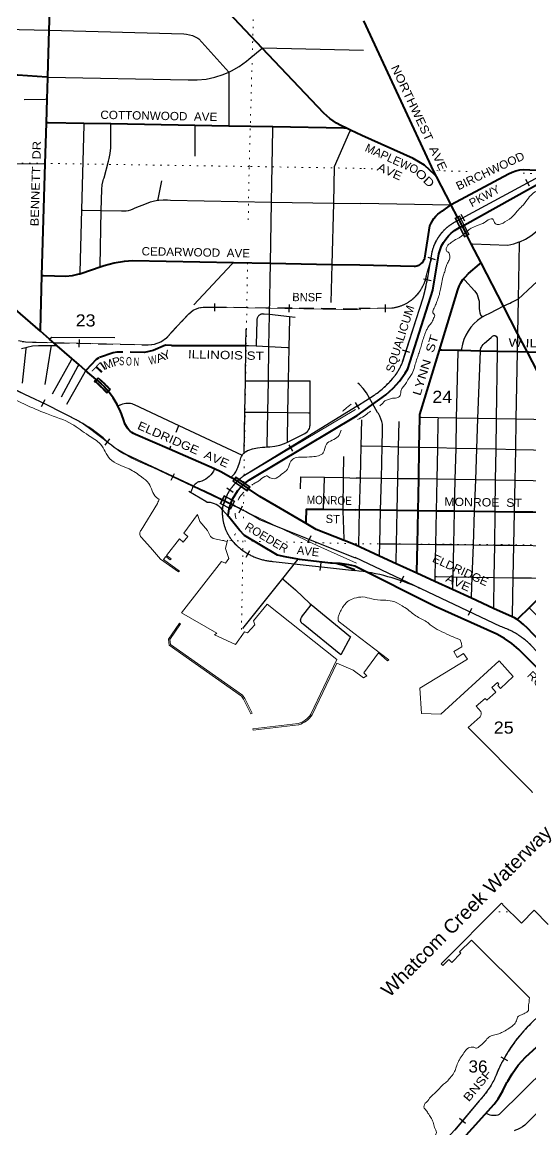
# Model space of a CAD drawing. Header units: feet. Extents: x -489137 to -242534, y 368785 to 558127.
# Drawn here: x -370080 to -362751, y 458006 to 473973 of the extents above; entities that cross this region are included whole.
import ezdxf
from ezdxf.enums import TextEntityAlignment as Align

# ---------------------------------------------------------------- set-up
doc = ezdxf.new("R2010")
doc.units = ezdxf.units.FT
doc.header["$LTSCALE"] = 70
doc.header["$PDMODE"] = 32
doc.header["$PDSIZE"] = 35
doc.linetypes.add('DOTTED', pattern=[1.5, 0.3, -1.2])
doc.linetypes.add('MEDIUM_DASHED', pattern=[4.5, 3, -1.5])
for name, color, linetype, lineweight in [('26', 7, 'Continuous', 40), ('27', 7, 'Continuous', 13), ('29', 7, 'Continuous', 25), ('34', 7, 'Continuous', 25), ('39', 7, 'Continuous', 13), ('53', 7, 'MEDIUM_DASHED', 40), ('61', 7, 'Continuous', 13), ('63', 7, 'Continuous', 25), ('7', 7, 'DOTTED', 13)]:
    doc.layers.add(name, color=color, linetype=linetype, lineweight=lineweight)
doc.layers.add('41', color=7, linetype='Continuous')
doc.layers.add('54', color=7, linetype='Continuous')

msp = doc.modelspace()

# ---------------------------------------------------------------- linework, layer by layer
at = {"layer": '26'}
for p, q in [((-363900.69, 471340.7), (-364112.29, 471749.73)), ((-367928.16, 469314.31), (-366855.07, 469310.85)), ((-367024.18, 467384.66), (-366817.28, 467245.05)), ((-366926.2, 467273.59), (-366869.88, 467326.21)), ((-367095.87, 466959.99), (-367052.96, 467086.09))]:
    msp.add_line(p, q, dxfattribs=at)
for points in [[(-365405.13, 472444.11), (-365489.28, 472483.23), (-365552.66, 472519.57), (-365647.47, 472585.27), (-365734.9, 472660.53), (-366621.39, 473600.59), (-367514.29, 474547.44), (-369156.5, 476288.87)], [(-369711.08, 473179), (-369710.79, 473189.02), (-369691.44, 473855.54), (-369683.31, 474135.51), (-369685.85, 474157.69), (-369686.05, 474180.01), (-369683.93, 474202.23), (-369679.49, 474224.1), (-369672.79, 474245.4), (-369663.9, 474265.87), (-369652.92, 474285.3), (-369639.96, 474303.48), (-369627.92, 474317.36), (-369349.87, 474595.23), (-369349.88, 474599.66), (-369352.97, 475661.72), (-369357.88, 475687.5), (-369365.45, 475712.61), (-369375.61, 475736.8), (-369388.24, 475759.8), (-369403.21, 475781.34), (-369416.98, 475797.63), (-369503.7, 475931.21)], [(-369711.08, 473179), (-369722, 473179.67), (-370140.14, 473206.92), (-370199.22, 473207.41), (-370231.15, 473207.67), (-370334.8, 473218.72), (-370436.73, 473240.55), (-370535.81, 473272.91), (-370572.08, 473289.13), (-370630.98, 473315.45), (-370721.17, 473367.7), (-371365.71, 473771.65), (-371427.37, 473812.03), (-371512.23, 473856.98), (-371569.1, 473879.86), (-371601.32, 473892.82), (-371693.67, 473919.15), (-371788.27, 473935.68), (-371884.07, 473942.23), (-373306.15, 473953.46)], [(-364112.29, 471749.73), (-364148.83, 471820.38), (-365156.6, 473993.15)], [(-369817.38, 469517.35), (-371048.2, 470585.69), (-371763.09, 471206.21), (-372328.75, 471697.19), (-374122.03, 473253.73), (-374341.34, 473444.08)], [(-369730.13, 472522.96), (-369720.31, 472860.93), (-369711.37, 473169.02), (-369711.08, 473179)], [(-369793.97, 470323.61), (-369747.34, 471929.84), (-369730.13, 472522.96)], [(-365405.13, 472444.11), (-365444.82, 472444.82), (-366468.93, 472463.5), (-367101.12, 472475.02), (-367590.1, 472483.94), (-368800.07, 472505.99), (-369191.91, 472513.14), (-369703.16, 472522.47), (-369730.13, 472522.96)], [(-365183.87, 472341.15), (-365349.84, 472418.4), (-365405.13, 472444.11)], [(-364112.29, 471749.73), (-364133.72, 471770.22), (-364281.47, 471911.46), (-364444.27, 472007.54), (-365183.87, 472341.15)], [(-363900.69, 471340.7), (-363896.81, 471343.53), (-363074.11, 471788.61), (-363021.51, 471812.82), (-362966.66, 471831.39), (-362910.18, 471844.13), (-362857.84, 471850.54), (-362676.16, 471840.78), (-362650.71, 471840.47), (-362625.37, 471842.82), (-362600.42, 471847.81), (-362576.12, 471855.38), (-362552.75, 471865.45), (-362530.55, 471877.9), (-362512.86, 471890.22), (-361466.85, 472467.14), (-361466.67, 472467.11)], [(-363711.29, 471048.94), (-361840.82, 472089.78), (-361820.77, 472100.94), (-361800.82, 472108.4), (-361766.98, 472121.05), (-361711.33, 472135.45), (-361654.48, 472143.96), (-361618.99, 472145.58), (-361599.12, 472146.48), (-361578.99, 472145.85), (-361495.55, 472143.23), (-361470.59, 472142.44)], [(-365214.69, 470474.73), (-364433.9, 470454.79), (-364413.94, 470454.28), (-364393.9, 470459.09), (-364378.52, 470464.35), (-364361.82, 470472.09), (-364346.01, 470481.54), (-364331.28, 470492.59), (-364317.78, 470505.12), (-364305.67, 470518.99), (-364295.07, 470534.05), (-364286.11, 470550.14), (-364278.87, 470567.07), (-364276.73, 470573.26), (-364203.65, 471035.85), (-364188.27, 471074.1), (-364168.98, 471110.52), (-364145.98, 471144.74), (-364119.54, 471176.35), (-364089.93, 471205.04), (-364057.49, 471230.47), (-364022.57, 471252.37), (-364018.89, 471254.39), (-363909.14, 471334.53), (-363900.69, 471340.7)], [(-363809.57, 471164.55), (-363897.4, 471334.33), (-363900.69, 471340.7)], [(-363809.57, 471164.55), (-363740.95, 471031.89), (-363669.85, 470894.45)], [(-363777.37, 471013.25), (-363740.95, 471031.89), (-363711.29, 471048.94)], [(-365250.56, 468301.57), (-364839.6, 468602.53), (-364736.17, 468696.37), (-364643.12, 468800.51), (-364561.46, 468913.81), (-364524.8, 468974.18), (-364161.81, 470108.81), (-364074.6, 470635.63), (-364058.58, 470692.1), (-364036.75, 470746.59), (-364009.35, 470798.49), (-363976.67, 470847.25), (-363939.07, 470892.32), (-363896.96, 470933.21), (-363850.82, 470969.48), (-363801.13, 471000.73), (-363777.37, 471013.25)], [(-363468.3, 470504.83), (-363609.95, 470778.65), (-363669.85, 470894.45)], [(-369793.97, 470323.61), (-369772.68, 470322.88), (-369455.59, 470311.89), (-369356.73, 470322.89), (-369259.56, 470344.16), (-369248.36, 470347.51), (-369218.44, 470356.45), (-368955.05, 470444.93), (-368896.46, 470464.61), (-368753.38, 470504.39), (-368606.92, 470529), (-368492.11, 470537.45), (-367035.14, 470508.93), (-366503.17, 470498.52), (-365617.16, 470481.18), (-365214.69, 470474.73)], [(-364066.3, 469246.71), (-363801.68, 470115.67), (-363782.39, 470166.84), (-363757.87, 470215.72), (-363728.36, 470261.76), (-363718.79, 470273.74), (-363694.21, 470304.47), (-363655.78, 470343.37), (-363649.45, 470349.05), (-363488.99, 470487.03), (-363468.3, 470504.83)], [(-362801.06, 469214.98), (-362941.49, 469486.45), (-363143.96, 469877.85), (-363468.3, 470504.83)], [(-369817.38, 469517.35), (-369816.75, 469539), (-369793.97, 470323.61)], [(-369015.09, 468820.98), (-369165.8, 468951.79), (-369265.56, 469038.39), (-369362.97, 469122.93), (-369576.76, 469308.5), (-369686.69, 469403.92), (-369817.38, 469517.35)], [(-364375.17, 466929.75), (-364366.58, 467388.04), (-364358.07, 467841.65), (-364349.97, 468273.95), (-364349.15, 468317.82), (-364066.3, 469246.71)], [(-362801.06, 469214.98), (-362946.55, 469218.63), (-363237.53, 469225.92), (-363477.47, 469231.94), (-363752.69, 469238.84), (-363802.91, 469240.1), (-364035.28, 469245.93), (-364066.3, 469246.71)], [(-362146.54, 466900.1), (-362134.4, 467353.53), (-362122.74, 467788.8), (-362119.82, 467898.06), (-362296.47, 468239.54), (-362801.06, 469214.98)], [(-361548.59, 469185.76), (-361834.26, 469192.42), (-362098.74, 469198.58), (-362396.54, 469205.52), (-362784.42, 469214.56), (-362801.06, 469214.98)], [(-369015.09, 468820.98), (-368939.92, 468758.2), (-368898.86, 468719.68), (-368868.07, 468688.87), (-368835.8, 468650.02)], [(-367024.18, 467384.66), (-367071.07, 467410.82), (-367215.51, 467491.42), (-367309.82, 467532.72), (-367956.83, 467816.06), (-368447.58, 468030.98), (-368473.84, 468043.5), (-368498.65, 468058.7), (-368521.73, 468076.4), (-368542.84, 468096.42), (-368561.74, 468118.54), (-368578.22, 468142.51), (-368592.11, 468168.08), (-368603.25, 468194.95), (-368610.01, 468216.87), (-368649.9, 468326.35), (-368663.2, 468361.23), (-368710.53, 468463.35), (-368768.28, 468559.97), (-368835.8, 468650.02)], [(-366869.88, 467326.21), (-366859.52, 467334.67), (-366821.93, 467361.64), (-366801.86, 467376.04), (-366781.93, 467388.37), (-365250.56, 468301.57)], [(-367052.96, 467086.09), (-367046.76, 467099.35), (-367012.74, 467161.54), (-366972.41, 467219.84), (-366926.2, 467273.59)], [(-365986.59, 466745.61), (-366413.84, 466995.61), (-366655.6, 467134.45), (-366817.28, 467245.05)], [(-365625.81, 466174.07), (-365635.81, 466175.21), (-366086.13, 466226.98), (-366108.77, 466231.14), (-366289.99, 466264.44), (-366400.97, 466291.31), (-366876.39, 466572.98), (-366946.72, 466652.26), (-367103.81, 466841.11), (-367112.12, 466851.1), (-367111.16, 466861.11), (-367108.36, 466890.22), (-367095.87, 466959.99)], [(-365986.59, 466745.61), (-365986.19, 466774.93), (-365983.75, 466954.99), (-365737.77, 466951.16), (-365456.31, 466946.78), (-365273.01, 466941.69)], [(-364375.17, 466929.75), (-364674.88, 466933.74), (-364915.63, 466936.94), (-365273.01, 466941.69)], [(-364392.03, 466029.72), (-364391.66, 466049.72), (-364384.2, 466447.56), (-364375.17, 466929.75)], [(-362146.54, 466900.1), (-362433.82, 466903.93), (-362722.06, 466907.76), (-362990.11, 466911.33), (-363268.92, 466915.04), (-363560.15, 466918.91), (-363853.33, 466922.81), (-364113.62, 466926.27), (-364375.17, 466929.75)], [(-365281.33, 466437.45), (-365437.85, 466500.45), (-365841.7, 466660.84), (-365986.59, 466745.61)], [(-364392.03, 466029.72), (-364691.24, 466166.9), (-364932.58, 466277.55), (-365281.33, 466437.45)], [(-365611.63, 466173.53), (-365611.83, 466173.55), (-365615.81, 466173.7), (-365625.81, 466174.07)], [(-365611.63, 466173.53), (-365615.81, 466173.69), (-365625.81, 466174.07)], [(-365287.66, 466080.18), (-365395.79, 466116.24), (-365447.25, 466139), (-365500.8, 466156.25), (-365555.86, 466167.81), (-365611.63, 466173.53)], [(-365286.4, 466130.48), (-365374.24, 466151.25), (-365499.43, 466169.25), (-365611.63, 466173.53)], [(-361202.3, 463198.73), (-361653.1, 463675.18), (-361679.52, 463703.95), (-361981.25, 464032.54), (-362139.28, 464204.64), (-362157.65, 464224.65), (-362177.64, 464224.8), (-362187.53, 464226), (-362199.5, 464228.75), (-362211.11, 464232.73), (-362222.24, 464237.9), (-362232.77, 464244.21), (-362242.58, 464251.58), (-362251.57, 464259.94), (-362904.52, 464913.11), (-362923.91, 464931.84), (-363022.41, 465015.63), (-363129.12, 465088.66), (-363242.89, 465150.13), (-364130.27, 465547.91), (-365286.4, 466130.48)], [(-362948.66, 465361.39), (-362922.92, 465386.87), (-362775.24, 465533.05), (-362578.46, 465727.82), (-362447.83, 465857.12), (-362389.03, 465915.32), (-362167.02, 466135.07)], [(-362948.66, 465361.39), (-362984.84, 465384.56), (-363018.64, 465400.06), (-363287.82, 465523.47), (-363604.82, 465668.81), (-363877.9, 465794.01), (-364133.09, 465911), (-364392.03, 466029.72)], [(-361961.54, 464392.51), (-362174.39, 464606.32), (-362361.91, 464794.68), (-362565.86, 464999.55), (-362734.75, 465169.2), (-362781.82, 465216.48), (-362799.13, 465236.13), (-362855.73, 465292.01), (-362917.86, 465341.67), (-362948.66, 465361.39)], [(-364039.42, 457533.23), (-363277.85, 458377.25), (-363222.19, 458452.74), (-363152.66, 458567.1), (-363104.91, 458668.1), (-363095.43, 458688.15), (-363083.89, 458708.1), (-363021.95, 458815.1), (-362931.94, 458939.31), (-362829.43, 459053.42), (-362288.79, 459544.53), (-362244.15, 459589.99), (-362087.44, 459729.14), (-361917.04, 459851.16), (-361734.82, 459954.69), (-361552.23, 460019.39), (-361541.79, 460021.31), (-361487.48, 460034.86), (-361434.9, 460054.01), (-361384.6, 460078.55), (-361374.35, 460084.96)]]:
    msp.add_lwpolyline(points, dxfattribs=at)
at = {"layer": '29'}
for p, q in [((-363144.27, 469877.71), (-363345.26, 469773.88)), ((-368671.55, 468449.91), (-368697.37, 468440.4)), ((-367638.95, 467224.41), (-367652.83, 467192.76)), ((-367112.13, 466851.11), (-367193.82, 466944.91))]:
    msp.add_line(p, q, dxfattribs=at)
for points in [[(-370574.68, 473879.34), (-370557.66, 473878.88), (-369691.44, 473855.54), (-367752.26, 473803.3)], [(-367752.26, 473803.3), (-367709.74, 473799.93), (-367667.81, 473792.12), (-367626.92, 473779.98), (-367587.53, 473763.62), (-367550.06, 473743.24), (-367535.83, 473734.09)], [(-367535.83, 473734.09), (-367103.75, 473254.32), (-367103.75, 473254.27)], [(-367103.75, 473254.27), (-367064.72, 473271.62), (-366953.45, 473335.78), (-366849.51, 473411.22), (-366814.01, 473441.06), (-366621.39, 473600.59), (-366617.3, 473603.98), (-365163.58, 473570.16)], [(-369712, 473179.02), (-369711.08, 473179), (-367686.07, 473139.88)], [(-367686.07, 473139.88), (-367557.63, 473139.82), (-367429.89, 473153.18), (-367304.25, 473179.82), (-367182.08, 473219.44), (-367103.75, 473254.27)], [(-367103.75, 473254.27), (-367101.21, 472500.05), (-367101.12, 472475.02)], [(-369720.31, 472860.93), (-369747.64, 472860.48), (-370049.24, 472855.51)], [(-369191.91, 472513.14), (-369192.46, 472492.01), (-369224.43, 471265.55)], [(-368801.67, 472162.01), (-368800.16, 472485.97), (-368800.07, 472505.99)], [(-367590.1, 472483.94), (-367590.1, 472460.53), (-367590.2, 472040.54)], [(-366487.8, 471380.4), (-366469.52, 472429.73), (-366468.93, 472463.5)], [(-365349.84, 472418.4), (-365361.7, 472391.36), (-365582.97, 471886.72), (-365595.68, 471364.18), (-365617.16, 470481.18), (-365630.47, 469934.1)], [(-368830.45, 471989.63), (-368826.08, 472009.87), (-368811.05, 472079.38), (-368801.67, 472162.01)], [(-370596.1, 471941.08), (-369760.66, 471930.01), (-369747.34, 471929.84)], [(-368905.65, 471710.3), (-368900.3, 471730.2), (-368835.77, 471969.87), (-368830.45, 471989.63)], [(-368933.76, 471561.64), (-368926.17, 471626.17), (-368911.88, 471689.55), (-368911.68, 471690.2), (-368905.65, 471710.3)], [(-368125.49, 471406.64), (-368122.42, 471421.74), (-368068.59, 471686.79)], [(-368955.05, 470444.93), (-368954.79, 470458.6), (-368939.53, 471259.13), (-368933.76, 471561.64)], [(-368650.38, 471252.61), (-368615.39, 471251.36), (-368580.45, 471253.76), (-368545.96, 471259.81), (-368512.29, 471269.43), (-368479.81, 471282.51), (-368450.18, 471298.14), (-368288.29, 471358.03)], [(-368288.29, 471358.03), (-368230.54, 471381.42), (-368170.65, 471398.64), (-368125.49, 471406.64), (-368109.3, 471409.5)], [(-368109.3, 471409.5), (-368047.15, 471413.9), (-367984.87, 471411.77), (-367944.65, 471406.89), (-366487.8, 471380.4), (-365595.68, 471364.18), (-365200.12, 471356.98)], [(-366549.32, 467849.23), (-366548.85, 467876.37), (-366540.61, 468349.18), (-366532.74, 468801.21), (-366524.12, 469295.99), (-366516.07, 469757.85), (-366503.17, 470498.52), (-366487.8, 471380.4)], [(-363893.59, 471334.26), (-363897.4, 471334.33), (-363909.14, 471334.53), (-365200.12, 471356.98)], [(-362910.38, 470807.44), (-362829.38, 470845.32), (-362752.78, 470891.46), (-362681.42, 470945.35), (-362616.09, 471006.4), (-362557.5, 471073.95), (-362506.28, 471147.25), (-362505.69, 471148.2), (-362365.31, 471370.17)], [(-369224.43, 471265.55), (-369247.8, 470369.09), (-369248.36, 470347.51)], [(-369224.43, 471265.55), (-369210.15, 471265.23), (-368939.53, 471259.13), (-368650.38, 471252.61)], [(-361483.01, 471336.14), (-361487.33, 471332.1), (-362521.07, 470365.71), (-362932.15, 469981.42), (-362932.36, 469981.22)], [(-363609.95, 470778.65), (-363593.16, 470778), (-363082.01, 470758.03)], [(-363082.01, 470758.03), (-362994.9, 470778.24), (-362916.6, 470805.29), (-362910.38, 470807.44)], [(-362916.6, 470805.29), (-362916.97, 470785.59), (-362932.15, 469981.42), (-362941.49, 469486.45), (-362946.55, 469218.63), (-362964.82, 468250.74), (-362973.16, 467808.91), (-362981.51, 467366.62), (-362990.11, 466911.33), (-362999.16, 466431.81), (-363007.97, 465965.25)], [(-367035.14, 470508.93), (-367058.14, 470484.4), (-367608.29, 469897.54)], [(-363718.79, 470273.74), (-363700.29, 470253.73), (-363560.5, 470102.5)], [(-363560.5, 470102.5), (-363541.52, 470074.92), (-363525.52, 470045.5), (-363512.69, 470014.57), (-363503.16, 469982.47), (-363497.04, 469949.54), (-363495.02, 469923.94), (-363494.31, 469904.02)], [(-363047.62, 469920.11), (-363067.5, 469911.39), (-363143.96, 469877.85), (-363144.27, 469877.71)], [(-362932.36, 469981.23), (-363027.5, 469930.59), (-363047.62, 469920.11)], [(-366594.83, 469764.93), (-366603.59, 469766.29), (-366612.43, 469766.73), (-366621.28, 469766.24), (-366630.03, 469764.83), (-366638.58, 469762.51), (-366646.84, 469759.31), (-366654.72, 469755.27), (-366662.14, 469750.42), (-366669.01, 469744.83), (-366675.25, 469738.54), (-366680.81, 469731.64), (-366685.61, 469724.2), (-366689.61, 469716.29), (-366692.76, 469708.01), (-366695.03, 469699.44), (-366696.39, 469690.69), (-366696.83, 469681.84), (-366696.34, 469672.99), (-366696.27, 469672.36)], [(-366516.07, 469757.85), (-366522.14, 469758.5), (-366594.83, 469764.93)], [(-363494.31, 469904.02), (-363495.92, 469883.94), (-363496.73, 469873.79), (-363495.97, 469843.55), (-363492.06, 469813.56), (-363485.03, 469784.14), (-363474.97, 469755.62), (-363471.28, 469747.08)], [(-363345.26, 469773.88), (-363407.03, 469745.77), (-363451.42, 469719.65), (-363465.53, 469711.35)], [(-366696.27, 469672.36), (-366707.45, 469324.1), (-366708.05, 469305.24)], [(-366144.57, 469718.14), (-366229.25, 469727.19), (-366516.07, 469757.85)], [(-366229.25, 469727.19), (-366229.79, 469698.57), (-366237.78, 469281.6), (-366246.98, 468801.46), (-366255.69, 468346.35), (-366263.74, 467926.34)], [(-363465.53, 469711.35), (-363520.11, 469671), (-363570.17, 469625.18), (-363615.16, 469574.37), (-363654.6, 469519.13), (-363688.05, 469460.08), (-363715.14, 469397.85), (-363735.58, 469333.13), (-363749.15, 469266.63), (-363750.2, 469258.39), (-363752.69, 469238.84)], [(-363471.28, 469747.08), (-363467.99, 469742.54), (-363451.42, 469719.65)], [(-366880.92, 467764.95), (-366880.91, 467765.45), (-366871.09, 468352.48), (-366863.6, 468800.92), (-366855.07, 469310.85), (-366851.05, 469551.61)], [(-363435.32, 469326.83), (-363416.03, 469344.13), (-363323.77, 469426.88), (-363303.57, 469445)], [(-363303.57, 469445), (-363283.77, 469454.18), (-363283.39, 469454.27), (-363278.88, 469454.8), (-363274.35, 469454.85), (-363269.83, 469454.43), (-363265.38, 469453.54), (-363261.05, 469452.18), (-363256.89, 469450.39), (-363252.93, 469448.16), (-363249.23, 469445.54), (-363248.37, 469444.78), (-363234.83, 469424.75)], [(-369845.34, 469309.53), (-369929.65, 469301.87), (-370012.69, 469285.44), (-370027.7, 469280.86), (-370087.86, 469262.49)], [(-370027.7, 469280.86), (-370029.12, 469266.47), (-370078.05, 468768.66)], [(-369576.76, 469308.5), (-369598.89, 469308.59), (-369662.97, 469308.83), (-369845.34, 469309.53)], [(-369662.97, 469308.83), (-369666.57, 469286.86), (-369754.93, 468748.81)], [(-369686.69, 469403.92), (-369669.74, 469416.35), (-369650.74, 469430.27), (-368743.75, 469425.69)], [(-366855.07, 469310.85), (-366817.14, 469310.73), (-366708.05, 469305.24), (-366524.12, 469295.99)], [(-366524.12, 469295.99), (-366255.5, 469282.49), (-366237.78, 469281.6)], [(-363477.11, 469242.41), (-363473.9, 469258.21), (-363469.05, 469273.59), (-363462.63, 469288.38), (-363454.69, 469302.42), (-363452, 469306.19), (-363435.32, 469326.83)], [(-363234.83, 469424.75), (-363235.1, 469404.78), (-363237.53, 469225.92), (-363250.71, 468255.53), (-363256.69, 467815.61), (-363262.72, 467370.97), (-363268.92, 466915.04), (-363275.44, 466434.95), (-363281.76, 465969.45)], [(-369362.97, 469122.93), (-369374.58, 469102.11), (-369648.51, 468610.67)], [(-363802.91, 469240.1), (-363803.34, 469220.77), (-363824.13, 468265.14), (-363833.61, 467829.25), (-363843.39, 467379.95), (-363853.33, 466922.81), (-363863.8, 466441.64), (-363873.88, 465978.52)], [(-363604.82, 465668.81), (-363604.11, 465688.84), (-363593.91, 465974.23), (-363577.32, 466438.38), (-363560.15, 466918.91), (-363543.83, 467375.32), (-363527.87, 467822.02), (-363512.22, 468259.91), (-363477.47, 469231.94), (-363477.1, 469242.4)], [(-369265.56, 469038.39), (-369277.75, 469015.33), (-369515.4, 468565.47)], [(-369165.8, 468951.79), (-369178.57, 468928.91), (-369439.12, 468461.88)], [(-366863.6, 468800.92), (-366839.19, 468800.94), (-366532.74, 468801.21), (-366246.98, 468801.46)], [(-366246.98, 468801.46), (-365956.95, 468801.72), (-365928.69, 468801.75)], [(-365930.82, 468343.11), (-365928.78, 468781.74), (-365928.69, 468801.75)], [(-365119.93, 468629.07), (-365167.66, 468691.19), (-365221.61, 468747.97), (-365242.87, 468767.15)], [(-368671.55, 468449.92), (-368651.95, 468460.75), (-368631.32, 468469.47), (-368609.9, 468475.99), (-368587.91, 468480.23), (-368565.59, 468482.15), (-368543.2, 468481.73), (-368520.98, 468478.97), (-368499.16, 468473.9), (-368478, 468466.58), (-368465.45, 468461.01), (-367821.49, 468159.24), (-366911.37, 467732.73)], [(-364885.9, 468094.17), (-364885.63, 468135.52), (-364889.69, 468176.67), (-364898.03, 468217.17), (-364910.55, 468256.57), (-364927.13, 468294.45), (-364947.57, 468330.39), (-364958.88, 468347.09), (-365031.34, 468473.96), (-365119.93, 468629.07)], [(-366871.09, 468352.48), (-366846.55, 468352.23), (-366540.61, 468349.18), (-366255.69, 468346.35)], [(-366255.69, 468346.35), (-365953.86, 468343.34), (-365930.82, 468343.11)], [(-365931.53, 468189.56), (-365931.44, 468209.18), (-365930.82, 468343.11)], [(-365988.69, 468055.91), (-365968.71, 468074.88), (-365966.08, 468077.7), (-365956.59, 468090.25), (-365948.47, 468103.72), (-365941.81, 468117.97), (-365936.67, 468132.84), (-365933.11, 468148.17), (-365931.18, 468163.78), (-365931.08, 468169.18), (-365931.53, 468189.56)], [(-365229.49, 466413.68), (-365228.94, 466437.24), (-365217.13, 466940.95), (-365206.34, 467401.03), (-365195.54, 467861.45), (-365186.64, 468241.07)], [(-364691.24, 466166.9), (-364690.87, 466184.22), (-364685.18, 466450.99), (-364674.88, 466933.74), (-364665.09, 467392.66), (-364655.36, 467848.68), (-364647.48, 468218.05)], [(-364087.89, 468269.56), (-364328.89, 468273.59), (-364349.97, 468273.95)], [(-364087.89, 468269.56), (-364088.43, 468241.1), (-364096.2, 467835.46), (-364104.85, 467383.99), (-364113.62, 466926.27), (-364122.85, 466444.59), (-364131.71, 465982.47)], [(-360078.27, 468202.39), (-360078.44, 468202.39), (-360434.81, 468208.36), (-360709.47, 468212.96), (-361008, 468217.96), (-361301.89, 468222.88), (-361575.94, 468227.47), (-361850.36, 468232.07), (-362114.34, 468236.49), (-362296.47, 468239.54), (-362415.92, 468241.54), (-362707.2, 468246.42), (-362964.82, 468250.74), (-363250.71, 468255.53), (-363512.22, 468259.91), (-363824.13, 468265.14), (-364087.89, 468269.56)], [(-367858.8, 468064.63), (-367830.16, 468137.27), (-367821.49, 468159.24)], [(-366256, 467919.64), (-366008.71, 468045.7), (-365988.69, 468055.91)], [(-364932.58, 466277.55), (-364932.05, 466298.27), (-364928.05, 466453.75), (-364915.63, 466936.94), (-364903.83, 467396.35), (-364892.06, 467854.28), (-364885.9, 468094.17)], [(-367956.83, 467816.06), (-367949.58, 467834.43), (-367937.35, 467865.45)], [(-366834.36, 467797.08), (-366814.31, 467803.93), (-366763.35, 467821.35), (-366690.24, 467838.04), (-366615.79, 467847), (-366583.58, 467848.44), (-366549.32, 467849.23)], [(-366549.32, 467849.23), (-366510.79, 467850.12), (-366438.57, 467859.4), (-366367.72, 467876.17), (-366299.01, 467900.26), (-366256, 467919.64)], [(-364892.06, 467854.28), (-365182.74, 467861.15), (-365195.54, 467861.45)], [(-360534.23, 467751.25), (-360561.15, 467751.88), (-360712.56, 467755.46), (-361013.61, 467762.58), (-361304.96, 467769.47), (-361588.82, 467776.18), (-361857.9, 467782.54), (-362122.74, 467788.8), (-362421.89, 467795.87), (-362712.12, 467802.74), (-362973.16, 467808.91), (-363256.69, 467815.61), (-363527.87, 467822.02), (-363833.61, 467829.25), (-364096.2, 467835.46), (-364358.07, 467841.65), (-364655.36, 467848.68), (-364892.06, 467854.28)], [(-366941.41, 467636.1), (-366939.52, 467655.61), (-366935.6, 467674.81), (-366929.69, 467693.5), (-366921.87, 467711.46), (-366912.2, 467728.51), (-366900.81, 467744.46), (-366887.82, 467759.13), (-366880.91, 467765.45)], [(-366880.91, 467765.45), (-366873.36, 467772.36), (-366857.6, 467784), (-366854.31, 467785.94), (-366834.36, 467797.08)], [(-365437.85, 466500.45), (-365438.88, 466523.94), (-365456.64, 466928.05), (-365456.31, 466946.78), (-365448.22, 467407.41), (-365442.88, 467711.14)], [(-367309.82, 467532.72), (-367320.2, 467510.9), (-367324.55, 467501.74), (-367341.39, 467474.19), (-367361.01, 467448.55), (-367383.2, 467425.11), (-367407.72, 467404.11), (-367434.31, 467385.79), (-367462.66, 467370.35), (-367492.47, 467357.96), (-367523.41, 467348.75), (-367539.4, 467345.33)], [(-367071.07, 467410.82), (-367049.74, 467431.41), (-367044.48, 467436.48), (-367021.91, 467463.37), (-367002.28, 467492.46), (-366991.65, 467512.43), (-366981.7, 467532.56)], [(-366981.7, 467532.56), (-366973.97, 467552.43), (-366941.41, 467636.1)], [(-366070.12, 467247.61), (-366066.42, 467420.86), (-365724.42, 467413.42), (-365448.22, 467407.41), (-365265.41, 467401.94)], [(-365737.77, 466951.16), (-365737.21, 466970.5), (-365724.95, 467394.98), (-365724.42, 467413.42)], [(-361018.86, 467336.28), (-361039.75, 467336.6), (-361307.86, 467340.75), (-361601.11, 467345.28), (-361865.16, 467349.36), (-362134.4, 467353.53), (-362427.74, 467358.06), (-362717.01, 467362.54), (-362981.51, 467366.62), (-363262.72, 467370.97), (-363543.83, 467375.32), (-363843.39, 467379.95), (-364104.85, 467383.99), (-364366.58, 467388.04), (-364665.09, 467392.66), (-364903.83, 467396.35), (-365206.34, 467401.03), (-365265.41, 467401.94)], [(-367413.53, 467051.27), (-367433.51, 467063.02), (-367677.42, 467206.39)], [(-367539.4, 467345.33), (-367556.72, 467335.69), (-367572.94, 467324.28), (-367587.88, 467311.24), (-367601.37, 467296.71), (-367613.27, 467280.85), (-367623.45, 467263.83), (-367631.79, 467245.84), (-367638.21, 467227.08), (-367638.95, 467224.41)], [(-367193.82, 466944.91), (-367213.24, 466966.95), (-367234.85, 466986.83), (-367258.43, 467004.35), (-367283.71, 467019.31), (-367310.41, 467031.54), (-367338.24, 467040.91), (-367366.9, 467047.33), (-367393.51, 467050.41), (-367413.53, 467051.27)], [(-364928.05, 466453.75), (-364902.78, 466453.46), (-364685.18, 466450.99), (-364384.2, 466447.56), (-364122.85, 466444.59), (-363863.8, 466441.64), (-363577.32, 466438.38), (-363275.44, 466434.95), (-362999.16, 466431.81), (-362440.23, 466425.45), (-362159.33, 466422.26), (-361880.88, 466419.09)], [(-366108.77, 466231.14), (-366126.32, 466209.13), (-366329.58, 465954.23), (-366905.69, 465231.79)], [(-366329.58, 465954.23), (-366307.45, 465935.04), (-366142.71, 465792.17), (-365935.57, 465592.81), (-365916.29, 465576.99)], [(-364131.71, 465982.47), (-364132.69, 465931.82), (-364133.09, 465911)], [(-364131.71, 465982.47), (-364108.84, 465982.12), (-363873.88, 465978.52), (-363593.91, 465974.23), (-363281.76, 465969.45), (-363007.97, 465965.25), (-362739.8, 465961.14), (-362446.5, 465956.64), (-362352.39, 465955.2)], [(-363873.88, 465978.52), (-363877.4, 465816.67), (-363877.9, 465794.01)], [(-363281.76, 465969.45), (-363287.52, 465545.47), (-363287.82, 465523.47)], [(-363007.97, 465965.25), (-363018.11, 465427.85), (-363018.64, 465400.06)], [(-366053.64, 465393.1), (-366038.73, 465413.06), (-365931.75, 465556.29), (-365916.29, 465576.99)], [(-365916.29, 465576.99), (-365349.97, 465112.26), (-365490.57, 464853.94), (-366031.9, 465295.81)], [(-362779.88, 465537.8), (-362775.24, 465533.05), (-362574.71, 465327.8), (-362407.99, 465157.15), (-362205.83, 464950.22), (-362017.53, 464757.49), (-361809.38, 464544.43), (-361619.53, 464350.11), (-361458.38, 464185.17)], [(-366031.9, 465295.81), (-366037.76, 465299.17), (-366043.24, 465303.12), (-366048.27, 465307.62), (-366052.8, 465312.63), (-366056.79, 465318.08), (-366060.18, 465323.91), (-366062.95, 465330.07), (-366065.06, 465336.49), (-366066.48, 465343.09), (-366067.21, 465349.8), (-366067.23, 465356.55), (-366066.55, 465363.27), (-366065.16, 465369.88), (-366064.14, 465373.06), (-366053.64, 465393.1)], [(-361501.56, 459428.98), (-361511.54, 459418.86), (-361891.68, 459033.45), (-362243.18, 458677.07), (-362808.65, 458103.76)], [(-362488.82, 458938.51), (-362531.84, 458894.67), (-363205.67, 458225.21)], [(-363205.67, 458225.21), (-363227.18, 458218.45), (-363249.29, 458213.98), (-363271.74, 458211.84), (-363294.29, 458212.06), (-363316.69, 458214.64), (-363338.71, 458219.54), (-363360.08, 458226.72), (-363380.6, 458236.1), (-363381.38, 458236.51)], [(-362808.65, 458103.76), (-362837.82, 458075.52), (-362869.78, 458050.49), (-362904.19, 458028.93), (-362940.66, 458011.08), (-362969.32, 458000.61), (-362989.38, 457994.06)]]:
    msp.add_lwpolyline(points, dxfattribs=at)
at = {"layer": '34', "lineweight": 13}
for p, q in [((-363805.33, 471110.74), (-361365.75, 472428.19)), ((-364258.35, 470320.03), (-364185.08, 470570.82)), ((-364232.56, 470293.73), (-364172.6, 470655.93)), ((-364596.8, 469077.3), (-364301.91, 469999.09)), ((-367931.34, 469498.49), (-367683.66, 469762.34)), ((-367388.26, 469864.05), (-365200.68, 469828.72)), ((-365227.56, 469845.19), (-364752.22, 469850.46)), ((-370081.32, 469365.66), (-368259.43, 469320.04)), ((-371091.21, 469133.35), (-369411.76, 468300.74)), ((-365247.85, 468440.92), (-365008.85, 468594.18)), ((-365278.04, 468391.98), (-366900.49, 467422.55)), ((-369129.56, 468132.48), (-368670.6, 467786.13)), ((-367230.09, 467032.14), (-367169.46, 467147.73)), ((-367169.46, 467147.73), (-367014.1, 467066.24)), ((-367074.74, 466950.65), (-367014.1, 467066.24)), ((-367229.85, 467032.61), (-367074.49, 466951.12)), ((-365280.54, 466254.95), (-363187.88, 465263.32)), ((-366461.13, 466198.93), (-365278.86, 466065.06))]:
    msp.add_line(p, q, dxfattribs=at)
at = {"layer": '34'}
for p, q in [((-362772.08, 471607.92), (-362824.64, 471705.25)), ((-363700.67, 471102.95), (-363753.23, 471200.27)), ((-364188.71, 470243.34), (-364296.8, 470266.79)), ((-364495.1, 469211.06), (-364600.45, 469244.76)), ((-369799.4, 468433.2), (-369750.27, 468532.3)), ((-365218.04, 468396.48), (-365277.75, 468489.59)), ((-368883.44, 467876.45), (-368816.81, 467964.74)), ((-366239.84, 467882.66), (-366183.11, 467787.7)), ((-368575.87, 467741.13), (-367459.26, 467215.64)), ((-367930.86, 467368.68), (-367883.45, 467468.61)), ((-367130.96, 467260.25), (-367039.31, 467198.32)), ((-366950.95, 466900.99), (-366903.55, 467000.93)), ((-366670.64, 466810.81), (-365280.98, 466253.88)), ((-365965.49, 466471.11), (-365918.09, 466571.05)), ((-366854.61, 466259.88), (-366799.86, 466355.99)), ((-365784.46, 466068.47), (-365772.01, 466178.38)), ((-364584.37, 465987.15), (-364631.73, 465887.2)), ((-363604.28, 465519.84), (-363651.65, 465419.89)), ((-363182.37, 459060.05), (-363084.92, 459007.73)), ((-363777.32, 458173.87), (-363692.18, 458103.27))]:
    msp.add_line(p, q, dxfattribs=at)
for points in [[(-363758.97, 471137.02), (-361366.27, 472429.16)], [(-365248.44, 468441.85), (-365009.46, 468595.1), (-365000.28, 468601.33), (-364982.25, 468614.01), (-364964.34, 468627.03), (-364946.63, 468640.26), (-364929.27, 468653.93), (-364912.08, 468667.83), (-364895.12, 468682.11), (-364878.36, 468696.6), (-364862, 468711.43), (-364845.82, 468726.49), (-364829.93, 468741.8), (-364814.29, 468757.51), (-364798.99, 468773.38), (-364783.81, 468789.58), (-364769.09, 468805.99), (-364754.51, 468822.73), (-364740.38, 468839.7), (-364735.21, 468845.95), (-364726.67, 468855.87), (-364718.42, 468865.92), (-364710.33, 468876.12), (-364702.31, 468886.47), (-364694.56, 468896.96), (-364687.03, 468907.54), (-364679.56, 468918.28), (-364672.37, 468929.15), (-364665.4, 468940.12), (-364658.54, 468951.3), (-364651.96, 468962.5), (-364645.48, 468973.81), (-364639.24, 468985.3), (-364633.26, 468996.83), (-364627.45, 469008.51), (-364621.8, 469020.24), (-364616.36, 469032.16), (-364611.15, 469044.06), (-364606.17, 469056.16), (-364601.39, 469068.25), (-364597.84, 469077.66), (-364302.97, 469999.4), (-364279.58, 470089.55), (-364258.37, 470179.76), (-364238.71, 470270.4), (-364233.64, 470293.94), (-364173.68, 470656.16), (-364173.17, 470658.1), (-364170.54, 470669.36), (-364167.65, 470680.52), (-364164.58, 470691.63), (-364161.36, 470702.78), (-364157.9, 470713.8), (-364154.26, 470724.71), (-364150.48, 470735.66), (-364146.45, 470746.49), (-364142.24, 470757.21), (-364137.82, 470767.95), (-364133.25, 470778.51), (-364128.54, 470789.04), (-364123.57, 470799.52), (-364118.44, 470809.83), (-364113.12, 470820.08), (-364107.68, 470830.25), (-364101.98, 470840.36), (-364096.18, 470850.3), (-364090.13, 470860.19), (-364083.99, 470869.93), (-364077.63, 470879.61), (-364071.12, 470889.12), (-364064.43, 470898.52), (-364057.62, 470907.84), (-364050.58, 470917.02), (-364043.42, 470926.12), (-364036.09, 470935.03), (-364028.64, 470943.86), (-364020.98, 470952.51), (-364013.19, 470961.05), (-364005.3, 470969.43), (-363997.24, 470977.71), (-363989.02, 470985.82), (-363980.61, 470993.81), (-363972.17, 471001.67), (-363963.49, 471009.33), (-363954.73, 471016.83), (-363945.85, 471024.24), (-363936.88, 471031.44), (-363927.66, 471038.5), (-363918.42, 471045.42), (-363909.02, 471052.1), (-363899.57, 471058.71), (-363889.9, 471065.12), (-363880.21, 471071.33), (-363870.41, 471077.38), (-363860.43, 471083.32), (-363850.39, 471088.97), (-363840.29, 471094.55), (-363760.3, 471136.9), (-363822.58, 471103.67)], [(-370594.66, 468880.55), (-370429.45, 468786.62), (-369750.17, 468469.52), (-369250, 468214.78)], [(-365253.25, 468438.46), (-366899.89, 467421.63), (-366909.3, 467414.85), (-366919.58, 467407.13), (-366929.69, 467399.24), (-366939.74, 467391.12), (-366949.57, 467382.88), (-366952.52, 467380.35)], [(-366952.99, 467380.56), (-367014.44, 467320.56), (-367023.08, 467310.96), (-367031.51, 467301.3), (-367039.83, 467291.46), (-367047.92, 467281.49), (-367055.84, 467271.37), (-367063.62, 467261.15), (-367071.19, 467250.71), (-367078.63, 467240.18), (-367085.82, 467229.53), (-367092.88, 467218.8), (-367099.66, 467207.87), (-367106.32, 467196.85), (-367112.77, 467185.78), (-367119.04, 467174.54), (-367125.08, 467163.19), (-367130.96, 467151.69), (-367132.63, 467149.46), (-367183.95, 467010.79)], [(-367185.43, 467006.69), (-367188.38, 466995.02), (-367191.23, 466982.51), (-367193.97, 466969.96), (-367194.58, 466966.95), (-367195.49, 466955.47), (-367196.15, 466944), (-367196.6, 466932.49), (-367196.93, 466920.92), (-367196.99, 466909.38), (-367196.84, 466897.9), (-367196.57, 466886.34), (-367196.03, 466874.82), (-367195.29, 466863.35), (-367194.36, 466851.8), (-367193.22, 466840.36), (-367191.94, 466828.9), (-367190.4, 466817.44), (-367188.65, 466806.09), (-367186.72, 466794.71), (-367184.63, 466783.39), (-367182.28, 466772.05), (-367179.8, 466760.83), (-367177.05, 466749.58), (-367174.16, 466738.46), (-367171.06, 466727.31), (-367167.77, 466716.29), (-367164.26, 466705.31), (-367160.62, 466694.39), (-367156.71, 466683.52), (-367152.66, 466672.69), (-367148.41, 466661.98), (-367144.02, 466651.32), (-367139.35, 466640.78), (-367134.54, 466630.29), (-367129.59, 466619.91), (-367124.44, 466609.59), (-367119.09, 466599.39), (-367113.52, 466589.22), (-367107.89, 466579.19), (-367101.97, 466569.27), (-367095.91, 466559.46), (-367089.72, 466549.72), (-367083.37, 466540.16), (-367076.76, 466530.64), (-367070.07, 466521.25), (-367063.17, 466512.03), (-367056.19, 466502.88), (-367053.65, 466499.7), (-367047.86, 466492.87), (-367038.18, 466481.8), (-367028.35, 466470.84), (-367018.36, 466460.15), (-367008.06, 466449.56), (-366997.67, 466439.16), (-366987.06, 466429.02), (-366976.37, 466418.97), (-366965.36, 466409.12), (-366954.29, 466399.53), (-366943.05, 466390.11)], [(-366943.05, 466390.11), (-366931.58, 466380.8), (-366919.96, 466371.84), (-366908.27, 466362.97), (-366896.33, 466354.39), (-366884.25, 466345.89), (-366872.11, 466337.73), (-366859.72, 466329.76), (-366847.26, 466321.97), (-366834.66, 466314.36), (-366821.91, 466307.1), (-366808.99, 466299.93), (-366796.02, 466293.03), (-366782.9, 466286.39), (-366769.72, 466279.99), (-366756.37, 466273.8), (-366742.96, 466267.77), (-366729.41, 466262.1), (-366715.79, 466256.59), (-366702.02, 466251.35), (-366688.18, 466246.29), (-366674.28, 466241.57), (-366660.31, 466237.03), (-366646.28, 466232.74), (-366632.1, 466228.72), (-366617.93, 466224.95), (-366603.62, 466221.36), (-366589.33, 466218.1), (-366574.89, 466215.04), (-366560.48, 466212.3), (-366545.99, 466209.74), (-366531.53, 466207.43), (-366516.92, 466205.39), (-366502.33, 466203.68), (-366487.75, 466202.14), (-366473.03, 466200.87), (-366461.03, 466200.03), (-365290.28, 466067.24)], [(-361085.24, 463239.97), (-362751.48, 464994.81), (-362755.37, 464998.66), (-362769.61, 465012.29), (-362784.02, 465025.73), (-362798.68, 465038.77), (-362813.52, 465051.65), (-362828.57, 465064.23), (-362843.94, 465076.57), (-362859.42, 465088.59), (-362875.18, 465100.45), (-362891.09, 465111.9), (-362907.28, 465123.2), (-362923.61, 465134.07), (-362940.12, 465144.77), (-362956.73, 465155.14), (-362973.67, 465165.27), (-362990.75, 465174.96), (-363007.9, 465184.45), (-363025.37, 465193.68), (-363042.84, 465202.56), (-363060.52, 465211.15), (-363078.44, 465219.35), (-363096.35, 465227.3), (-363114.45, 465234.96), (-363132.8, 465242.24), (-363151.12, 465249.26), (-363169.55, 465255.96), (-363188.29, 465262.3), (-365281.01, 466253.96)], [(-362750.19, 459537.84), (-362776.48, 459511.82), (-362802.59, 459485.23), (-362827.94, 459458.23), (-362853.02, 459430.85), (-362877.54, 459403.18), (-362901.69, 459374.83), (-362925.09, 459346.08), (-362948.12, 459317.13), (-362970.78, 459287.51), (-362992.78, 459257.77), (-363014.31, 459227.56), (-363035.19, 459196.76), (-363055.6, 459165.93), (-363075.54, 459134.64), (-363094.83, 459102.75), (-363113.64, 459070.84), (-363131.89, 459038.65), (-363149.51, 459005.83), (-363151.95, 459001.87)], [(-363151.95, 459001.87), (-363162.13, 458984.64), (-363171.93, 458967.13), (-363181.47, 458949.62), (-363190.75, 458931.89), (-363199.64, 458913.87), (-363208.28, 458895.85), (-363216.61, 458877.71), (-363224.55, 458859.32), (-363226.5, 458853.81), (-363234.02, 458833.91), (-363241.81, 458814.1), (-363249.96, 458794.44), (-363258.53, 458774.87), (-363267.36, 458755.56), (-363276.54, 458736.23), (-363286.07, 458717.25), (-363295.95, 458698.25), (-363306.18, 458679.6), (-363316.67, 458661.04), (-363327.42, 458642.72), (-363338.6, 458624.49), (-363350.14, 458606.6), (-363361.85, 458588.88), (-363373.99, 458571.23), (-363386.32, 458553.92), (-363398.99, 458536.79), (-363412.09, 458519.9), (-363425.29, 458503.28), (-363438.84, 458486.82), (-363452.82, 458470.62), (-363466.89, 458454.67), (-363481.23, 458438.97), (-363495.97, 458423.56), (-363847.92, 457999.11)]]:
    msp.add_lwpolyline(points, dxfattribs=at)
at = {"layer": '34', "lineweight": 13}
for points in [[(-368198.99, 467555.07), (-365818.56, 466425.98), (-365260.17, 466174.24)], [(-363496.79, 458424.29), (-363848.75, 457999.83), (-364161.48, 457657.77), (-364427.97, 457290.97)]]:
    msp.add_lwpolyline(points, dxfattribs=at)
msp.add_lwpolyline([(-367219.04, 467035.97), (-367166.09, 467136.92), (-367024.9, 467062.87), (-367077.86, 466961.92)], close=True, dxfattribs=at)
for centre, radius, start, end in [((-363527.86, 470511.07), 660.75, 114.83099, 167.16549), ((-364825.51, 470422.05), 576.27, 277.30717, 349.8032), ((-369448.46, 471365.93), 5324.97, 345.12658, 348.38393), ((-367432.58, 469512.95), 353.89, 82.80537, 135.19315), ((-368265.24, 469721.55), 401.55, 270.82891, 326.25514), ((-365298.66, 469336.57), 748.22, 318.9537, 339.7255), ((-365718.31, 469645.4), 1268.22, 304.01506, 320.88144), ((-370243.55, 466584.94), 1906.79, 54.25211, 64.13688), ((-367036.77, 470524.07), 3188.36, 239.17389, 248.62206), ((-366472.12, 466821.55), 738.05, 125.4798, 168.62574), ((-366536.24, 466910.64), 661.84, 175.10574, 218.45899), ((-366407.99, 467040.73), 843.47, 219.96072, 266.38796), ((-363542.72, 464193.1), 1127.51, 45.37564, 71.6568), ((-361270.45, 458011.01), 2127.25, 120.35733, 152.10088), ((-362169.07, 458411.22), 1147.77, 148.76522, 156.99776), ((-364373.62, 459272.63), 1220.04, 315.946, 340.21821)]:
    msp.add_arc(centre, radius, start, end, dxfattribs=at)
at = {"layer": '34'}
for centre, radius, start, end in [((-370436.2, 466134.74), 2392.98, 50.43912, 60.33611), ((-367905.5, 469042.63), 1464, 226.56141, 242.74804), ((-371159.57, 459036.79), 8976.97, 59.99669, 65.65684), ((-365561.94, 463215.82), 2864.33, 64.9491, 84.55766)]:
    msp.add_arc(centre, radius, start, end, dxfattribs=at)
at = {"layer": '39'}
for p, q in [((-368128.69, 467036.66), (-368362.79, 466651.31)), ((-367125.63, 466497.51), (-367114.65, 466505.49)), ((-367813.92, 465311.98), (-367797.42, 465300.68)), ((-365474.26, 465300.24), (-365302.16, 465166.4)), ((-365544.69, 464784.46), (-365918.78, 463998.06)), ((-365546.53, 464734.04), (-365900.72, 463989.47)), ((-365546.53, 464734.04), (-365311.1, 464631.7)), ((-366101.21, 463863.39), (-366754.05, 463787.76)), ((-366751.75, 463767.89), (-366754.05, 463787.76)), ((-366098.91, 463843.52), (-366751.75, 463767.89))]:
    msp.add_line(p, q, dxfattribs=at)
for points in [[(-368365.3, 466548.12), (-368230.64, 466399.71), (-368088.01, 466231.02), (-367828.27, 466047.58), (-367814.07, 466061.67), (-368043.47, 466229.23), (-368008.37, 466271.05), (-367944.9, 466222.51), (-367936.5, 466230.26), (-367934.46, 466236.32), (-367998.66, 466283.74), (-367811.97, 466525.31), (-367759.6, 466478.28), (-367694.57, 466560.92), (-367748.49, 466607.83), (-367555.75, 466873.89), (-367517.82, 466776.56), (-367407.32, 466646.49), (-367365.32, 466557.23), (-367327.07, 466528.71), (-367127.27, 466489.25), (-367147.94, 466388.17), (-367104.18, 466242.24), (-367148.93, 466175.69), (-367205.38, 466200.26), (-367784.56, 465458.46), (-367272.83, 465166.49), (-367309.3, 465142.39), (-367006.94, 465003.25), (-366876.82, 465182.71), (-366832.45, 465168.32), (-366728.87, 465287.19), (-366748.8, 465343.95), (-366551.73, 465585.8), (-365545.21, 464784.34)], [(-367813.92, 465311.98), (-367972.67, 465080.03), (-367963.19, 464990.77), (-366919.75, 464257.89), (-366890.47, 464215.28), (-366783, 464001.45), (-366765.13, 464010.43)], [(-367797.42, 465300.68), (-367952, 465074.81), (-367944.26, 465001.92), (-366905.31, 464272.19), (-366873.21, 464225.48), (-366765.13, 464010.43)], [(-365311.1, 464631.7), (-365161.2, 464521.2), (-365113.73, 464552.04), (-365158.87, 464595.91), (-364947.66, 464884.37), (-364813.89, 464764.95), (-364797.23, 464780.6), (-365302.16, 465166.4)], [(-364347.92, 464373.77), (-363664.97, 464790.94), (-363718.8, 464871.68), (-363810.83, 464816.95), (-363860.62, 464899.04), (-363744.04, 464967.56)], [(-363209.19, 464768.45), (-364045.13, 463996.97), (-364324.37, 464007.07), (-364347.92, 464373.77)], [(-363188.43, 464368.22), (-363003.04, 464540.28), (-363209.19, 464768.45)], [(-363188.43, 464368.22), (-363227.66, 464413.18), (-363209.96, 464428.62), (-363230.6, 464452.28), (-363312.04, 464381.23), (-363253.18, 464313.75), (-363386.36, 464197.59), (-363410.88, 464225.7), (-363537.36, 464115.38), (-363470.39, 464038.61)], [(-363479.43, 463958.32), (-363653.4, 463807.46), (-362758.85, 462907.51)], [(-362498.9, 460966.91), (-362704.98, 461171.07), (-362886.91, 460987.42), (-363157.42, 461255.4), (-363155.7, 461257.14), (-363173.46, 461274.82), (-364044.48, 460399.96), (-364019.37, 460374.96), (-363931.46, 460463.29), (-363888.55, 460420.58), (-363759.15, 460550.57), (-363778.7, 460570.03), (-363607.07, 460742.41), (-362770.3, 459909.29)]]:
    msp.add_lwpolyline(points, dxfattribs=at)
for centre, radius, start, end in [((-369329.42, 467502.44), 1287.85, 338.79798, 341.63211), ((-368314.25, 466598.52), 71.74, 132.59882, 224.63166), ((-363550.68, 464007.02), 86.27, 325.64716, 21.47677), ((-366196, 464182.7), 333.08, 286.53455, 326.33501), ((-366196, 464182.7), 353.08, 286.53457, 326.33499), ((-362852.2, 462810.64), 134.53, 22.47949, 46.05965)]:
    msp.add_arc(centre, radius, start, end, dxfattribs=at)
for points in [[(-361889.24, 471886.91), (-361981.67, 471849.56), (-362107.58, 471820.5), (-362248.01, 471776.92), (-362354.54, 471728.5), (-362480.44, 471646.18), (-362606.35, 471573.54), (-362712.88, 471510.59), (-362785.52, 471437.95), (-362863, 471336.26), (-362930.79, 471268.47), (-363003.43, 471181.3), (-363124.49, 471094.14), (-363235.86, 471055.4), (-363264.92, 471069.93), (-363303.66, 471137.72), (-363342.4, 471132.88), (-363419.87, 471084.46), (-363521.57, 471040.87), (-363608.73, 471002.13), (-363667.84, 470961.21)], [(-372813.92, 471214.95), (-372684.16, 470884.43), (-372481.53, 470583.91), (-372224.7, 470212.27), (-372068.14, 469996.97), (-371938.01, 469745.38), (-371779.75, 469461.26), (-371572.74, 469235.59), (-371123.27, 469020.83), (-370758.71, 468790.31), (-370462.4, 468653.23), (-370045.12, 468464.94), (-369728.6, 468329.78), (-369363.67, 468180.21), (-369124.04, 468017.1), (-368950.92, 467888.73), (-368814.53, 467679.6), (-368538.46, 467532.5), (-368359.21, 467418.27), (-368256.63, 467322.64), (-368148.47, 467125.8), (-368107.13, 467096.6)], [(-363667.83, 470961.22), (-363783.06, 470866.55), (-363855.69, 470827.81), (-363913.8, 470784.23), (-363967.07, 470721.27), (-363967.07, 470677.69), (-363928.33, 470643.79), (-363918.64, 470600.21), (-363918.64, 470571.16), (-363942.86, 470513.05), (-363971.91, 470450.1), (-363986.44, 470391.99), (-364010.65, 470324.19), (-364034.86, 470222.5), (-364054.23, 470125.66), (-364068.76, 470048.18), (-364097.81, 469965.86), (-364122.03, 469898.06), (-364151.08, 469835.11), (-364160.77, 469781.84), (-364136.55, 469752.79), (-364151.08, 469704.36), (-364165.61, 469665.63), (-364194.66, 469622.04), (-364233.4, 469573.62), (-364257.61, 469525.2), (-364276.98, 469476.77), (-364306.04, 469394.45), (-364325.41, 469321.81), (-364349.62, 469244.33), (-364373.83, 469171.7), (-364402.89, 469084.53), (-364427.1, 469002.21), (-364461, 468910.21), (-364499.74, 468852.1), (-364543.32, 468779.46), (-364582.06, 468726.2), (-364615.95, 468677.77), (-364625.64, 468629.35), (-364635.32, 468590.61), (-364683.75, 468556.71), (-364741.86, 468551.87), (-364804.81, 468532.5), (-364853.23, 468513.13), (-364916.18, 468450.18), (-364926.93, 468443.57)], [(-365341.03, 468465.55), (-365426.45, 468396.64), (-365464.3, 468363.75)], [(-365056.37, 468365.1), (-365075.98, 468353.33), (-365153.46, 468295.22), (-365250.31, 468246.8)], [(-365484.1, 468092), (-365528.39, 468000.96), (-365611.47, 467946.74), (-365696.57, 467890.51), (-365741.6, 467765.27), (-365901.45, 467709.41), (-366052.99, 467702.08), (-366145.95, 467692.43), (-366208.8, 467644.18), (-366255.8, 467529.07), (-366340.98, 467456.65), (-366450.37, 467392.44), (-366529.03, 467417.12), (-366559.18, 467436.43)], [(-366769.65, 467299.23), (-366732.22, 467325.88), (-366674.54, 467357.92), (-366584.82, 467423.61), (-366551.17, 467434.83)], [(-366968.26, 467084.17), (-366956.71, 467107.64), (-366894.04, 467186.49), (-366884.71, 467197.15)], [(-366996.5, 466813.3), (-367010.36, 466867.09), (-367012.35, 466896.2)], [(-367021.02, 466578.02), (-367013.7, 466583.79), (-367007.77, 466603.43)], [(-365294.07, 465668.85), (-365379.4, 465631.4), (-365427.69, 465583.11), (-365474.26, 465515.84), (-365508.76, 465448.57), (-365526.01, 465400.28), (-365527.73, 465364.05), (-365517.38, 465333.01), (-365498.41, 465317.48), (-365474.26, 465300.24)], [(-363744.04, 464967.56), (-363750.77, 465014.66), (-363770.96, 465068.49), (-363811.33, 465088.68), (-363925.71, 465135.78), (-364067.01, 465203.06), (-364188.12, 465277.08), (-364235.22, 465317.45), (-364389.98, 465404.92), (-364524.55, 465505.84), (-364605.29, 465559.67), (-364746.59, 465626.96), (-364874.43, 465640.41), (-365042.64, 465660.6), (-365170.48, 465687.51), (-365294.07, 465668.85)], [(-362770.3, 459909.29), (-362772.52, 459889.12), (-362776.99, 459846.74), (-362785.82, 459772.1), (-362786.27, 459727.66), (-362800.6, 459709.63), (-362837.21, 459687.81), (-362900.17, 459658.19), (-362930.66, 459642.35), (-362957.58, 459578), (-363000.64, 459517.86), (-363082.1, 459458.14), (-363159.36, 459414.53), (-363214.17, 459390.88), (-363289.17, 459371.49), (-363356.17, 459341.91), (-363409.29, 459285.92), (-363454.23, 459239.94), (-363488.9, 459210.02), (-363531.61, 459184.22), (-363571.91, 459196.77), (-363612.34, 459197.21), (-363650.84, 459187.52), (-363714.24, 459115.48), (-363767.56, 459039.29), (-363792.3, 458991.08), (-363825.46, 458910.63), (-363848.34, 458846.24), (-363899.6, 458774.07), (-363952.81, 458710), (-364009.89, 458662.13), (-364067.07, 458604.17), (-364144.68, 458526.22), (-364195.69, 458478.29), (-364248.94, 458410.18), (-364271.4, 458388.2), (-364286.24, 458319.68), (-364270.27, 458299.31), (-364232.39, 458246.38), (-364190.57, 458183.3), (-364158.88, 458118.32), (-364137.44, 458039.31), (-364111.89, 457966.31), (-364128.55, 457918.01), (-364300.61, 457693.61), (-364382.96, 457545.01), (-364450.84, 457428.58), (-364550.9, 457262.51)]]:
    msp.add_spline(points, degree=3, dxfattribs=at)
at = {"layer": '53'}
msp.add_lwpolyline([(-367928.16, 469314.31), (-368015.76, 469316.29), (-368190.57, 469238.04), (-368314.78, 469210.43), (-368714.72, 469217.4), (-368768.64, 469206.99), (-368975.72, 469134.71), (-369012.98, 469110.86), (-369163.03, 468949.38)], dxfattribs=at)
at = {"layer": '61'}
for p, q in [((-363843.96, 471148.57), (-363776.43, 471183.12)), ((-363704.48, 470875.87), (-363843.96, 471148.57)), ((-369038.91, 468795.99), (-368984.57, 468847.83)), ((-369026.63, 468796.65), (-368983.64, 468837.66)), ((-368819.06, 468679.75), (-368858.03, 468634.85)), ((-368857.77, 468622.96), (-368808.42, 468679.8)), ((-367003.45, 467416.75), (-366796.68, 467276.23)), ((-366796.68, 467276.23), (-366838.84, 467214.2))]:
    msp.add_line(p, q, dxfattribs=at)
for points in [[(-363833.19, 471145.08), (-363779.91, 471172.34), (-363647.71, 470913.89), (-363700.99, 470886.63)], [(-367034.5, 467356.83), (-367001.33, 467405.64), (-366807.79, 467274.11), (-366840.95, 467225.31)]]:
    msp.add_lwpolyline(points, close=True, dxfattribs=at)
for points in [[(-363776.43, 471183.12), (-363636.95, 470910.41), (-363704.48, 470875.87)], [(-366838.84, 467214.2), (-367045.61, 467354.72), (-367003.45, 467416.75)]]:
    msp.add_lwpolyline(points, dxfattribs=at)
for centre, radius, start, end in [((-370006.51, 467606.88), 1608.34, 41.88853, 50.52545), ((-370006.51, 467606.88), 1600.34, 42.098, 50.27105), ((-370006.5, 467606.87), 1533.34, 41.5039, 50.88723), ((-370006.5, 467606.87), 1541.34, 41.83127, 50.52579)]:
    msp.add_arc(centre, radius, start, end, dxfattribs=at)
msp.add_point((-369026.63, 468796.65), dxfattribs=at)
at = {"layer": '63'}
for p, q in [((-364236.74, 470584.77), (-364130.57, 470553.75)), ((-367303.18, 469806.56), (-367301.39, 469917.15)), ((-366231.07, 469791.85), (-366229.28, 469902.45)), ((-364849.31, 469905.5), (-364848.08, 469794.89)), ((-369258.62, 469288.93), (-369255.85, 469399.51))]:
    msp.add_line(p, q, dxfattribs=at)
at = {"layer": '63', "linetype": 'MEDIUM_DASHED'}
for points in [[(-364184.02, 470570.51), (-364257.28, 470319.78), (-364258.15, 470314.93), (-364260.14, 470305.02), (-364262.26, 470295.2), (-364264.54, 470285.36), (-364267.02, 470275.61), (-364269.67, 470265.9), (-364272.45, 470256.22), (-364275.46, 470246.58), (-364278.6, 470236.99), (-364281.92, 470227.48), (-364285.36, 470218.02), (-364289.05, 470208.63), (-364292.85, 470199.31), (-364296.79, 470190.07), (-364300.91, 470180.86), (-364305.22, 470171.75), (-364309.7, 470162.69), (-364314.26, 470153.72), (-364319.06, 470144.83), (-364323.98, 470136.06), (-364329.03, 470127.32), (-364334.21, 470118.73), (-364339.64, 470110.18), (-364345.14, 470101.73), (-364350.83, 470093.43), (-364356.58, 470085.19), (-364362.57, 470077.03), (-364368.65, 470069.03), (-364374.85, 470061.13), (-364381.24, 470053.28), (-364387.77, 470045.62), (-364394.36, 470038.03), (-364401.15, 470030.58), (-364408.05, 470023.17), (-364415.05, 470015.98), (-364422.23, 470008.9), (-364429.48, 470001.92), (-364436.87, 469995.03), (-364444.4, 469988.36), (-364452.05, 469981.73), (-364459.77, 469975.27), (-364467.64, 469968.97), (-364475.58, 469962.82), (-364483.66, 469956.78), (-364491.8, 469950.85), (-364500.09, 469945.13), (-364508.45, 469939.52), (-364516.95, 469934.06), (-364525.52, 469928.71), (-364534.18, 469923.59), (-364542.9, 469918.57), (-364551.71, 469913.71), (-364560.66, 469909.01), (-364569.62, 469904.49), (-364578.71, 469900.07), (-364587.84, 469895.87), (-364597.1, 469891.77), (-364606.37, 469887.9), (-364615.73, 469884.15), (-364625.11, 469880.55), (-364634.63, 469877.12), (-364644.17, 469873.92), (-364653.72, 469870.83), (-364663.42, 469867.89), (-364673.08, 469865.15), (-364682.82, 469862.55), (-364692.64, 469860.19), (-364702.42, 469857.95), (-364712.29, 469855.87), (-364722.23, 469854.01), (-364732.14, 469852.27), (-364742.06, 469850.71), (-364752.14, 469849.36), (-365227.55, 469844.09)], [(-370130.29, 469385.07), (-370030.97, 469366.87), (-369928.66, 469358.59), (-368262.1, 469321.61), (-368173.17, 469330.48), (-368079.44, 469364.08), (-367999.59, 469422.61), (-367678.46, 469768.21), (-367613.59, 469820.42), (-367533.85, 469854.01), (-367462.5, 469866.61), (-367346.39, 469866.61), (-365225.58, 469842.48)]]:
    msp.add_lwpolyline(points, dxfattribs=at)
at = {"layer": '7'}
for p, q in [((-365031.05, 471860.54), (-365191.72, 471865.33)), ((-363666.17, 471819.84), (-364244.2, 471837.07)), ((-361477.78, 471754.6), (-362930.63, 471797.91)), ((-366884.28, 467335.13), (-366831.44, 470539.54)), ((-366892.72, 466823.22), (-366885.77, 467244.95)), ((-366920.95, 465111.71), (-366896.24, 466609.88)), ((-367191.75, 466501.99), (-366635.37, 466488.53)), ((-366276.1, 466479.85), (-365281.03, 466455.78)), ((-363212.67, 461150.35), (-363065.12, 461147.76))]:
    msp.add_line(p, q, dxfattribs=at)
for points in [[(-366821.84, 471121.56), (-366809.12, 471892.91), (-366658.96, 477228.62), (-366634.19, 482532.58), (-366538.42, 487900.93), (-366414.25, 493293.43), (-366360.92, 498655.94), (-366317.82, 503992.18), (-366259.99, 508570.69)], [(-365191.72, 471865.33), (-366809.12, 471892.91), (-372058.92, 471972.04), (-373295.12, 471988.41), (-373378.53, 471990.2)], [(-365281.03, 466455.78), (-361621.68, 466431.15), (-360317.67, 466405.95)]]:
    msp.add_lwpolyline(points, dxfattribs=at)

# ---------------------------------------------------------------- texts
at = {"layer": '27'}
for s, rotation, width, p in [('NORTHWEST  AVE', 295.216, 1.15, (-364768.51, 473320.62)), ('COTTONWOOD  AVE', 358.955, 1.05, (-368953.75, 472578.81)), ('BENNETT  DR', 88.337, 1.15, (-369843.52, 471029.17)), ('BIRCHWOOD ', 25.216, 1.05, (-363793.08, 471547.9)), ('AVE', 335.621, 1.15, (-364975.9, 471840.68)), ('OD', 316.29, 1.25, (-364426.44, 471786.05)), ('CEDARWOOD  AVE', 358.868, 1.05, (-368360.24, 470611.96)), ('SQUALICUM', 72.26, 1.05, (-364730.1, 468913.41)), ('LYNN  ST', 73.064, 1.25, (-364342.48, 468580.02)), ('W ILLINOIS ST', 358.563, 1.25, (-363072.68, 469294.61)), ('ILLINOIS ST', 358.625, 1.2, (-367691.69, 469128.21)), ('ELDRIDGE  AVE', 336.35, 1.15, (-368429.66, 468114.62)), ('MONROE', 358.625, 0.9, (-365980.38, 467029.38)), ('MONROE  ST', 359.08, 1.1, (-363998.27, 467001.88)), ('ELDRIDGE', 335.37, 1.05, (-364180.06, 466199.14)), ('AVE', 335.37, 1.15, (-363989.7, 465915.63)), ('ROEDER', 314.99, 1.1, (-362815.74, 464548.56))]:
    msp.add_text(s, height=120, rotation=rotation, dxfattribs=dict(at, width=width)).set_placement(p)
for s, rotation, p in [('MAPLEWO', 335.621, (-365151.42, 472119.41)), ('PKWY', 28.371, (-363599.36, 471302.77)), ('ROEDER', 329.355, (-366883.11, 466668.06)), ('ST', 358.125, (-365708.88, 466755.07)), ('AVE', 353.442, (-366125.85, 466306.29))]:
    msp.add_text(s, height=120, rotation=rotation, dxfattribs=at).set_placement(p)
at = {"layer": '34', "width": 1.25}
msp.add_text('BNSF', height=120, rotation=50.335, dxfattribs=at).set_placement((-363643.92, 458401.8))
at = {"layer": '41', "width": 1.05}
msp.add_text('Whatcom Creek Waterway', height=200, rotation=45.126, dxfattribs=at).set_placement((-364788.04, 459905.82))
at = {"layer": '54'}
for s, rotation, width, p in [('P', 17.24, 1.05, (-368705, 469024.42)), ('S', 359.002, 0.7, (-368646.4, 469028.46)), ('O', 359.002, 0.65, (-368542.09, 469024.42)), ('N', 359.002, 0.65, (-368435.23, 469018.23)), ('W', 12.534, 0.75, (-368185.1, 469045.36)), ('A', 24.113, 1.25, (-368064.43, 469082.63)), ('Y', 24.113, 1.2, (-367982.81, 469119.93)), ('T', 47.102, 1.95, (-368930.23, 468927.78)), ('I', 35.765, 1.5, (-368880.65, 468965.65))]:
    msp.add_text(s, height=120, rotation=rotation, dxfattribs=dict(at, width=width)).set_placement(p, align=Align.CENTER)
msp.add_text('M', height=120, rotation=21.24, dxfattribs=at).set_placement((-368816.31, 468987.39), align=Align.CENTER)
at = {"layer": '63'}
msp.add_text('BNSF', height=120, rotation=359.388, dxfattribs=at).set_placement((-366188.97, 469951.75))
at = {"layer": '7', "width": 1.1}
for s, p in [('23', (-369308.66, 469586.49)), ('24', (-364169.79, 468485.4)), ('25', (-363284.75, 463717.03))]:
    msp.add_text(s, height=175, dxfattribs=at).set_placement(p)
at = {"layer": '7', "width": 1.05}
msp.add_text('36', height=175, rotation=359.382, dxfattribs=at).set_placement((-363649.61, 458833.52))

doc.saveas('drawing.dxf')
